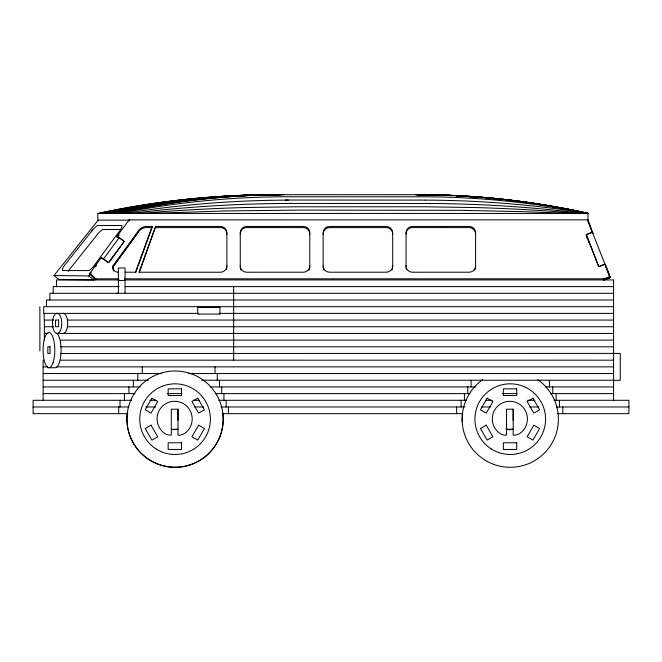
<?xml version="1.0" encoding="UTF-8"?>
<svg xmlns="http://www.w3.org/2000/svg" width="662" height="662" viewBox="0 0 662 662"><rect width="100%" height="100%" fill="white"/><g stroke="black" fill="none" stroke-linecap="round" stroke-linejoin="round"><path stroke-width="0.99" d="M44.329 340.119L44.395 320.06M89.9 273.149L95.651 278.818L95.651 279.943L89.9 274.283L89.9 273.149L101.402 257.51L108.51 262.591L124.208 241.233L117.133 236.177L129.131 219.867L587.972 219.858L592.771 233.281M101.402 258.635L101.402 257.51M138.226 265.727L152.103 227.612L152.103 226.454L145.748 226.454A10.054 9.913 0 0 0 138.242 231.063L113.078 265.652L113.078 266.786A5.255 5.172 0 0 0 113.103 269.715M139.343 272.405L155.644 226.454L220.206 226.454A6.388 6.297 0 0 1 226.884 233.032L226.884 266.786A6.38 6.289 0 0 1 226.859 267.655M177.979 420.345L177.979 409.207L171.292 409.207L171.292 435.166C165.616 435.654 160.891 431.094 158.673 426.27A18.155 18.155 0 0 1 157.093 418.823L157.175 417.027A17.518 17.518 0 0 1 172.848 401.379L176.431 401.362M406.054 266.786L406.054 233.032A6.397 6.297 0 0 1 412.732 226.454L468.911 226.454A6.388 6.297 0 0 1 475.589 233.032L475.589 266.786A6.38 6.289 0 0 1 474.786 270.137M513.182 420.345L513.182 409.207L506.496 409.207L506.496 435.166C500.82 435.654 496.095 431.094 493.877 426.27A18.155 18.155 0 0 1 492.296 418.823L492.379 417.027A17.518 17.518 0 0 1 508.044 401.379L511.635 401.362A17.518 17.518 0 0 1 527.283 417.027L527.391 418.823A18.155 18.155 0 0 1 525.81 426.27C523.584 431.086 518.859 435.654 513.182 435.166L513.182 409.207M587.972 220.992L587.972 219.858M462.382 414.238L462.192 421.62M135.453 272.231L152.103 226.454M135.801 272.405L137.53 267.638M155.644 226.454L138.995 272.231L220.206 272.231A6.38 6.289 0 0 0 226.884 265.636M138.242 232.188L113.078 266.778L138.242 232.213A10.054 9.913 0 0 1 145.748 227.579L152.103 227.612M89.9 274.283L91.108 272.636L88.658 275.913L54.019 275.541L98.125 220.132M118.937 234.861L117.133 237.31L119.193 237.641L124.249 241.663L121.825 244.948M95.336 266.852L96.553 265.214M118.953 234.845L117.141 237.302L117.133 236.177M102.097 258.743L103.462 258.966L119.193 237.641M54.011 275.541L59.067 279.563L93.714 279.935L94.931 278.288M109.122 262.169L120.616 246.587M92.001 230.806L92.63 229.987A7.447 1.912 -51.5 0 1 98.621 225.469L121.427 225.469A6.388 1.647 -51.5 0 1 119.772 230.798L94.368 265.247A6.38 1.647 -51.5 0 1 88.418 270.576L62.94 270.576A6.372 1.638 -51.5 0 1 64.586 265.247L92.63 229.987M592.598 232.163L586.366 234.563L598.705 266.612L604.944 264.204L587.641 220.132M124.572 278.818L603.843 278.818L610.083 276.443M172.252 429.266L177.979 429.266L173.75 429.688A10.567 10.567 0 0 1 171.706 429.257M506.496 429.266L513.182 429.266L508.954 429.688M150.175 213.445L224.153 210.971L298.976 210.111L460.471 210.342L522.153 211.625L570.967 213.445M613.26 293.316L49.832 293.316L49.832 300.002M285.297 200.032L425.285 200.098M129.802 220.132L97.844 220.132L97.844 213.445L587.972 213.445L587.972 221.017M155.644 227.612L220.206 227.579A6.388 6.297 0 0 1 226.884 234.183M120.534 229.499L103.669 229.499A7.447 1.912 -51.5 0 0 97.057 234.828L69.642 269.268A6.372 1.638 -51.5 0 0 68.294 271.346M125.259 272.214L135.586 272.214M95.651 278.818L118.374 278.818M119.193 279.943L56.518 279.943L56.518 286.629M124.332 279.943L613.583 279.943L613.583 400.295M118.366 280.465L125.052 280.465M119.193 286.629L53.175 286.629L53.175 293.316L53.672 293.316M125.052 286.629L613.583 286.629M116.826 293.316L118.366 293.316L118.366 267.986L125.052 267.986L125.052 293.316M613.583 300.002L46.489 300.002L46.489 306.688M613.583 306.688L43.717 306.688L43.717 313.374L198.766 313.374M219.983 307.391L197.706 307.391L197.706 314.078L219.983 314.078M219.031 313.374L613.583 313.374M53.63 320.06L44.197 320.06L44.197 313.374M67.623 320.06L613.583 320.06M44.395 326.747L53.672 326.747M67.623 326.747L613.583 326.747M44.329 333.433L47.656 333.433M56.915 333.433L613.583 333.433M60.681 340.119L613.583 340.119M60.681 346.805L613.583 346.805M60.681 353.491L620.269 353.4L620.269 380.327L613.583 380.327M43.642 360.178L43.146 360.178L43.146 400.295M60.681 360.178L613.583 360.178M43.146 366.864L47.581 366.864M56.915 366.864L613.583 366.864M48.938 367.749L55.252 367.749A17.601 5.85 -90 0 0 61.045 352.449A17.601 5.85 -90 0 0 56.758 333.143M43.146 373.55L161.735 373.55M188.372 373.55L613.583 373.55M43.146 380.236L148.131 380.236M201.786 380.236L613.583 380.236M43.146 386.922L140.253 386.922M210.259 386.922L475.945 386.922M545.306 386.922L613.583 386.922M43.146 393.609L135.098 393.609M167.536 393.609L181.893 393.609M215.531 393.609L469.805 393.609M502.532 393.609L516.956 393.609M550.718 393.609L613.583 393.609M131.639 400.295L33.1 400.295L33.1 413.667L127.931 413.667M149.902 400.295L156.257 400.295M193.172 400.295L199.37 400.295M218.816 400.295L466.478 400.295M485.668 400.295L492.23 400.295M527.68 400.295L534.855 400.295M554.044 400.295L628.9 400.295L628.9 413.667L557.255 413.667M33.1 406.981L128.958 406.981M145.781 406.981L155.611 406.981M194.562 406.981L203.788 406.981M221.009 406.981L464.873 406.981M481.365 406.981L490.641 406.981M529.732 406.981L538.951 406.981M556.37 406.981L628.9 406.981M222.291 413.667L462.812 413.667M118.117 272.231L117.455 272.19A5.255 5.172 0 0 1 113.078 265.636M103.462 258.966L107.79 262.417M88.658 275.913L93.714 279.935M588.336 221.935L591.29 229.524M592.035 231.386L592.771 233.305L592.771 232.155L586.209 234.638L598.713 266.654L605.275 264.155L610.083 276.426L610.083 277.577L603.843 279.943L603.843 278.818M605.275 265.288L610.083 277.577L603.843 279.943L610.083 277.543L605.275 265.073M586.209 235.771L587.31 238.618M588.046 240.48L588.783 242.383M562.783 406.981L562.783 413.667M559.448 400.295L559.448 406.981M556.105 393.609L556.105 400.295M552.77 386.922L552.77 393.609M549.435 380.236L549.435 386.922M471.087 380.236L471.087 386.922M467.753 386.922L467.753 393.609M464.418 393.609L464.418 400.295M461.083 400.295L461.083 406.981M456.631 406.981L456.631 413.667M233.669 286.629L233.669 360.178M228.39 406.981L228.39 413.667M226.164 400.295L226.164 406.981M223.938 393.609L223.938 400.295M221.712 386.922L221.712 393.609M219.916 307.391L219.916 314.078M219.494 380.236L219.494 386.922M217.268 373.55L217.268 380.236M215.042 366.864L215.042 373.55M177.979 409.207L177.979 435.166C183.655 435.654 188.38 431.094 190.598 426.27A18.155 18.155 0 0 0 192.179 418.823L192.096 417.027A17.518 17.518 0 0 0 176.398 401.379M142.264 366.864L142.264 373.55M137.812 373.55L137.812 380.236M133.36 380.236L133.36 386.922M129.131 219.867L129.131 220.992M128.916 386.922L128.916 393.609M124.456 393.609L124.456 400.295M120.012 400.295L120.012 406.981M118.705 406.981L118.705 413.667M39.877 306.688L39.877 350.835M475.589 265.636A6.38 6.289 0 0 1 468.911 272.206L412.732 272.223A6.372 6.281 0 0 1 406.054 265.636M323.155 265.636A6.372 6.281 0 0 0 329.825 272.206L386.012 272.206A6.38 6.289 0 0 0 392.682 265.636M475.589 234.183A6.388 6.297 0 0 0 468.911 227.612L412.732 227.579A6.397 6.297 0 0 0 406.054 234.183M323.95 270.137A6.372 6.281 0 0 1 323.313 268.515M323.172 267.655A6.372 6.281 0 0 1 323.155 266.786L323.155 233.032A6.397 6.297 0 0 1 329.825 226.462L386.012 226.454A6.388 6.297 0 0 1 392.682 233.032L392.682 266.786A6.38 6.289 0 0 1 392.525 268.515M323.155 234.183A6.397 6.297 0 0 1 329.825 227.612L386.012 227.612A6.388 6.297 0 0 1 392.682 234.183M392.26 269.351A6.38 6.289 0 0 1 391.887 270.137M406.476 269.343A6.372 6.281 0 0 1 406.071 267.647M309.783 265.636A6.38 6.289 0 0 1 303.105 272.206L246.926 272.223A6.372 6.281 0 0 1 240.256 265.636M309.783 234.183A6.388 6.297 0 0 0 303.105 227.612L246.926 227.579A6.397 6.297 0 0 0 240.256 234.183M241.051 270.137A6.372 6.281 0 0 1 240.67 269.343M240.414 268.515A6.372 6.281 0 0 1 240.256 266.778L240.256 233.032A6.397 6.297 0 0 1 246.926 226.462L303.105 226.454A6.388 6.297 0 0 1 309.783 233.032L309.783 266.786A6.38 6.289 0 0 1 309.617 268.515M226.718 268.515A6.38 6.289 0 0 1 226.462 269.351M309.361 269.351A6.38 6.289 0 0 1 308.98 270.137M113.74 271.056A5.255 5.172 0 0 1 113.376 270.402M415.951 194.711A828.956 828.956 0 0 1 432.46 194.934M438.649 195.108A828.956 828.956 0 0 1 451.021 195.588M456.176 195.844A828.956 828.956 0 0 1 463.383 196.25M468.531 196.581A828.956 828.956 0 0 1 473.678 196.945M477.798 197.259A828.956 828.956 0 0 1 481.911 197.599M486.024 197.955A828.956 828.956 0 0 1 488.076 198.137M493.215 198.625A828.956 828.956 0 0 1 496.293 198.931M499.371 199.245A828.956 828.956 0 0 1 502.45 199.576M505.528 199.916A828.956 828.956 0 0 1 508.606 200.272M511.676 200.636A828.956 828.956 0 0 1 513.729 200.884M516.799 201.265A828.956 828.956 0 0 1 518.842 201.529M520.886 201.794A828.956 828.956 0 0 1 523.956 202.208M526 202.481A828.956 828.956 0 0 1 533.158 203.507M535.194 203.805A828.956 828.956 0 0 1 587.972 213.445A773.779 773.779 0 0 0 421.909 194.702M416.208 194.702A826.581 826.581 0 0 1 432.691 194.934M451.219 195.588A826.581 826.581 0 0 0 438.865 195.108A804.239 804.239 0 0 1 453.122 195.588M456.366 195.844A826.581 826.581 0 0 1 463.566 196.25M468.713 196.581A826.581 826.581 0 0 1 473.851 196.945M477.956 197.259A826.581 826.581 0 0 1 482.068 197.599M485.147 197.864A826.581 826.581 0 0 1 488.225 198.137M493.356 198.625A826.581 826.581 0 0 1 496.426 198.931M499.504 199.245A826.581 826.581 0 0 1 502.574 199.576M505.652 199.916A826.581 826.581 0 0 1 508.722 200.272M511.792 200.636A826.581 826.581 0 0 1 513.836 200.884M516.898 201.265A826.581 826.581 0 0 1 518.942 201.529M520.986 201.794A826.581 826.581 0 0 1 524.056 202.208M526.091 202.481A826.581 826.581 0 0 1 533.233 203.507M535.277 203.805A826.581 826.581 0 0 1 587.972 213.445A765.404 765.404 0 0 0 422.836 194.694L271.155 194.711A835.13 835.13 0 0 0 97.844 213.445M417.796 194.702A811.653 811.653 0 0 1 434.131 194.934M438.211 195.042A811.653 811.653 0 0 1 452.494 195.588M456.573 195.786A811.653 811.653 0 0 1 464.724 196.25M468.795 196.515A811.653 811.653 0 0 1 474.911 196.945M483.045 197.599A811.653 811.653 0 0 0 477.964 197.185A796.858 796.858 0 0 1 484.03 197.599M485.081 197.773A811.653 811.653 0 0 1 489.152 198.137M493.215 198.526A811.653 811.653 0 0 1 497.278 198.931M499.305 199.138A811.653 811.653 0 0 1 503.368 199.576M505.396 199.8A811.653 811.653 0 0 1 509.459 200.272M511.486 200.512A811.653 811.653 0 0 1 514.523 200.884M517.56 201.265A811.653 811.653 0 0 1 519.587 201.529M521.615 201.794A811.653 811.653 0 0 1 587.972 213.445A781.052 781.052 0 0 0 478.105 197.028M417.002 194.702A819.101 819.101 0 0 1 433.411 194.934M438.534 195.075A819.101 819.101 0 0 1 451.856 195.588M455.952 195.786A819.101 819.101 0 0 1 464.145 196.25M468.241 196.515A819.101 819.101 0 0 1 474.381 196.945M482.557 197.599A819.101 819.101 0 0 0 477.443 197.185A804.239 804.239 0 0 1 483.541 197.599M485.618 197.864A819.101 819.101 0 0 1 488.688 198.137M492.768 198.526A819.101 819.101 0 0 1 496.856 198.931M499.909 199.245A819.101 819.101 0 0 1 502.971 199.576M505.015 199.8A819.101 819.101 0 0 1 509.086 200.272M511.122 200.512A819.101 819.101 0 0 1 514.175 200.884M517.229 201.265A819.101 819.101 0 0 1 519.265 201.529M521.3 201.794A819.101 819.101 0 0 1 524.345 202.208M526.381 202.481A819.101 819.101 0 0 1 533.489 203.507M535.517 203.805A819.101 819.101 0 0 1 587.972 213.445A796.858 796.858 0 0 0 505.164 199.692M418.599 194.702A804.239 804.239 0 0 1 434.851 194.934M456.168 195.737A804.239 804.239 0 0 1 465.303 196.25M468.34 196.448A804.239 804.239 0 0 1 475.44 196.945M485.56 197.773A804.239 804.239 0 0 1 489.615 198.137M492.644 198.426A804.239 804.239 0 0 1 497.7 198.931M499.727 199.138A804.239 804.239 0 0 1 503.765 199.576M505.785 199.8A804.239 804.239 0 0 1 509.823 200.272M511.842 200.512A804.239 804.239 0 0 1 514.87 200.884M517.891 201.265A804.239 804.239 0 0 1 587.972 213.454A789.509 789.509 0 0 0 505.561 199.692M103.106 213.445A817.686 817.686 0 0 1 274.556 194.702M425.285 200.131A1031.082 1031.082 0 0 1 587.972 213.421A847.335 847.335 0 0 0 423.63 196.771L285.297 196.763A853.674 853.674 0 0 0 119.723 213.437M421.115 194.702A781.052 781.052 0 0 1 477.112 196.945M114.824 213.454A779.53 779.53 0 0 1 282.128 194.702M117.455 213.454A771.089 771.089 0 0 1 283.832 194.694M98.564 213.445A832.738 832.738 0 0 1 271.619 194.702M579.068 213.437A1812.63 1812.63 0 0 0 476.814 207.587L425.161 206.776L295.616 206.776L243.583 207.562A1826.657 1826.657 0 0 0 140.559 213.437M420.188 194.702A789.509 789.509 0 0 1 436.291 194.934M438.302 194.984A789.509 789.509 0 0 1 454.397 195.588M456.408 195.687A789.509 789.509 0 0 1 466.453 196.25M468.464 196.382A789.509 789.509 0 0 1 476.499 196.945M477.501 197.028A789.509 789.509 0 0 1 504.56 199.576M419.394 194.702A796.858 796.858 0 0 1 435.571 194.934M438.6 195.017A796.858 796.858 0 0 1 453.76 195.588M456.788 195.737A796.858 796.858 0 0 1 465.874 196.25M467.893 196.382A796.858 796.858 0 0 1 475.97 196.945M486.049 197.773A796.858 796.858 0 0 1 490.079 198.137M493.099 198.426A796.858 796.858 0 0 1 504.163 199.576M109.917 213.454A795.385 795.385 0 0 1 278.959 194.702M105.382 213.454A810.222 810.222 0 0 1 276.029 194.702M107.649 213.454A802.783 802.783 0 0 1 277.494 194.702M112.548 213.454A786.853 786.853 0 0 1 280.663 194.702M124.423 213.421A1038.868 1038.868 0 0 1 288.342 200.131M583.404 213.421A1300.317 1300.317 0 0 0 424.772 203.474L291.247 203.433A1310.23 1310.23 0 0 0 131.424 213.421M100.839 213.445A825.191 825.191 0 0 1 273.092 194.702M63.039 313.292A10.12 4.642 90 0 1 67.689 323.404A10.12 4.642 90 0 1 63.039 333.524M177.979 429.257A10.567 10.567 0 0 1 175.918 429.679M222.937 414.23A48.119 48.119 0 0 1 184.756 466.255M183.962 466.412A48.119 48.119 0 0 1 127.203 414.23M537.809 379.682A48.136 48.136 0 0 1 546.233 451.136A48.136 48.136 0 0 1 474.29 451.136A48.136 48.136 0 0 1 482.706 379.682M513.182 429.257A10.567 10.567 0 0 1 511.114 429.679M508.97 429.679A10.567 10.567 0 0 1 505.933 428.902M151.929 398.21L145.243 409.786L151.035 413.129L157.721 401.553L151.929 398.21M198.633 425.178L191.947 436.754L197.739 440.098L204.426 428.513L198.633 425.178M487.133 398.21L480.447 409.786L486.239 413.129L492.917 401.553L487.133 398.21M533.837 425.178L527.151 436.754L532.935 440.098L539.621 428.513L533.837 425.178M151.035 425.178L145.243 428.513L151.929 440.098L157.721 436.754L151.035 425.178M197.739 398.21L191.947 401.553L198.633 413.129L204.426 409.786L197.739 398.21M486.239 425.178L480.447 428.513L487.133 440.098L492.917 436.754L486.239 425.178M532.935 398.21L527.151 401.553L533.837 413.129L539.621 409.786L532.935 398.21M58.637 320.06L55.567 320.06L55.567 326.747L58.637 326.747L58.637 320.06M50.055 346.805L47.829 346.805L47.829 353.491L50.055 353.491L50.055 346.805M181.52 388.842L168.148 388.842L168.148 395.528L181.52 395.528L181.52 388.842M516.724 388.842L503.352 388.842L503.352 395.528L516.724 395.528L516.724 388.842M181.52 442.77L168.148 442.77L168.148 449.457L181.52 449.457L181.52 442.77M516.724 442.77L503.352 442.77L503.352 449.457L516.724 449.457L516.724 442.77M60.391 330.561A10.12 4.642 -90 0 0 58.306 313.631A10.12 4.642 -90 0 0 52.621 326.027A10.12 4.642 -90 0 0 60.391 330.561M53.076 362.594A17.601 5.85 -90 0 0 50.453 333.143A17.601 5.85 -90 0 0 43.295 354.708A17.601 5.85 -90 0 0 53.076 362.594M150.994 460.818A48.127 48.127 0 0 0 223.202 419.154A48.127 48.127 0 0 0 151.019 377.448A48.127 48.127 0 0 0 150.994 460.818M155.851 448.803A35.334 35.334 0 0 0 210.35 420.974A35.334 35.334 0 0 0 159.004 387.684A35.334 35.334 0 0 0 155.851 448.803M491.03 448.803A35.334 35.334 0 0 0 545.538 420.974A35.334 35.334 0 0 0 494.191 387.684A35.334 35.334 0 0 0 491.03 448.803"/></g></svg>
